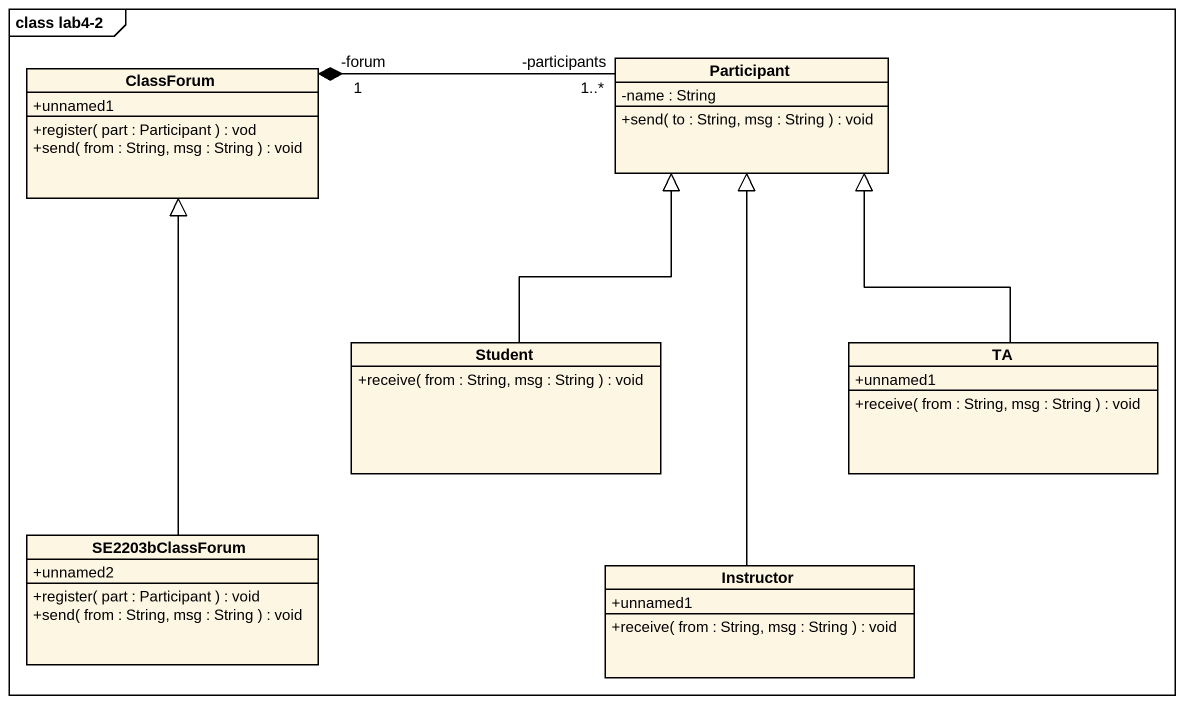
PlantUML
@startuml
mainframe class lab4-2
hide circle
hide empty members
skinparam classAttributeIconSize 0
class ClassForum {
  +unnamed1
  +register( part : Participant ) : vod
  +send( from : String, msg : String ) : void
}
class "Participant" as Participant_ {
  -name : String
  +send( to : String, msg : String ) : void
}
class Student {
  +receive( from : String, msg : String ) : void
}
class TA {
  +unnamed1
  +receive( from : String, msg : String ) : void
}
class SE2203bClassForum {
  +unnamed2
  +register( part : Participant ) : void
  +send( from : String, msg : String ) : void
}
class Instructor {
  +unnamed1
  +receive( from : String, msg : String ) : void
}
ClassForum "1\n-forum" *-right- "1..*\n-participants" Participant_
Student -up-|> Participant_
TA -up-|> Participant_
SE2203bClassForum -up-|> ClassForum
Instructor -up-|> Participant_
@enduml
